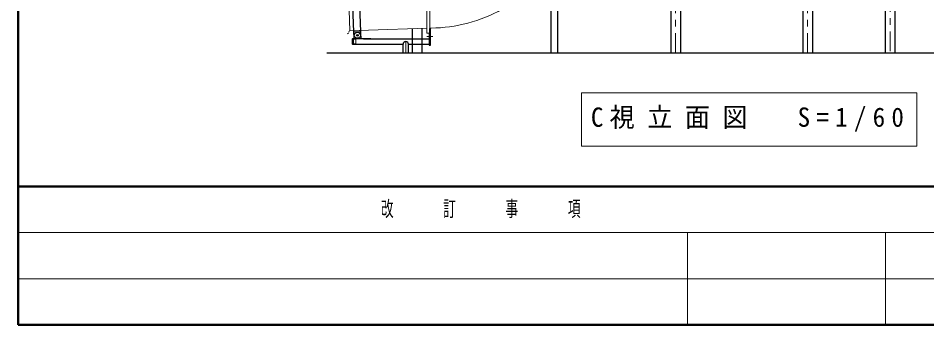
# Model space of a CAD drawing. Units: millimetres on the paper. Extents: x -385 to 0, y -594 to 267.
# Drawn here: x -385 to -247.2, y -297 to -250.4 of the extents above; entities that cross this region are included whole.
import ezdxf

# ---------------------------------------------------------------- set-up
doc = ezdxf.new("R2010")
doc.units = ezdxf.units.MM
doc.linetypes.add('USER1', pattern=[4.5, 2.5, -2])
doc.linetypes.add('USER2', pattern=[6, 3, -1, 1, -1])
doc.layers.add('1_60', color=2, linetype='Continuous', lineweight=25)
doc.layers.add('LY_3', color=7, linetype='Continuous', lineweight=13)
doc.styles.add('ＭＳ ゴシック', font='')
doc.styles.get('ＭＳ ゴシック').set_extended_font_data('MS Gothic')

msp = doc.modelspace()

# ---------------------------------------------------------------- linework, layer by layer
at = {"layer": '1_60', "color": 7}
for p, q in [((-286.048, -180.71), (-286.048, -255.712)), ((-284.565, -180.71), (-284.565, -255.712)), ((-266.048, -180.71), (-266.048, -255.712)), ((-264.565, -180.71), (-264.565, -255.712)), ((-253.548, -202.377), (-253.548, -255.712)), ((-252.065, -202.377), (-252.065, -255.712)), ((-303.207, -243.69), (-303.207, -255.712)), ((-304.215, -244.47), (-304.215, -255.712)), ((-334.122, -252.501), (-334.258, -248.615)), ((-333.039, -252.463), (-333.175, -248.577)), ((-325.283, -252.042), (-325.283, -255.712)), ((-323.798, -251.99), (-323.798, -255.712)), ((-334.122, -252.501), (-333.039, -252.463)), ((-334.107, -252.936), (-334.122, -252.501)), ((-334.103, -253.167), (-334.103, -253.592)), ((-333.024, -252.899), (-333.039, -252.463)), ((-333.02, -253.167), (-333.02, -253.592)), ((-334.361, -253.642), (-334.361, -254.353)), ((-334.311, -253.592), (-334.228, -253.592)), ((-334.228, -254.403), (-334.311, -254.403)), ((-331.551, -253.592), (-334.228, -253.592)), ((-334.228, -253.592), (-334.228, -254.403)), ((-334.228, -254.403), (-326.633, -254.403)), ((-332.634, -253.592), (-322.661, -253.592)), ((-326.633, -255.712), (-326.633, -254.403)), ((-325.823, -255.712), (-325.823, -254.403)), ((-325.823, -254.403), (-322.661, -254.403)), ((-338.218, -255.712), (-180.969, -255.712))]:
    msp.add_line(p, q, dxfattribs=at)
at = {"layer": '1_60', "color": 7, "linetype": 'USER2', "lineweight": 13}
for p, q in [((-285.307, -180.712), (-285.307, -255.712)), ((-265.307, -180.712), (-265.307, -255.712)), ((-252.807, -198.462), (-252.807, -255.712)), ((-323.016, -253.247), (-322.14, -253.247)), ((-326.228, -255.712), (-326.228, -253.997))]:
    msp.add_line(p, q, dxfattribs=at)
at = {"layer": '1_60', "color": 7, "lineweight": 13}
for p, q in [((-323.061, -239.747), (-323.061, -252.747)), ((-322.561, -239.747), (-322.561, -252.747)), ((-334.688, -252.37), (-334.798, -249.226)), ((-323.061, -251.964), (-331.886, -252.272)), ((-322.395, -251.947), (-322.561, -251.956)), ((-335.007, -252.798), (-335.09, -252.801)), ((-331.886, -252.272), (-334.688, -252.37)), ((-322.561, -252.747), (-323.061, -252.747)), ((-299.56, -261.762), (-299.56, -269.896)), ((-248.76, -261.762), (-299.56, -261.762)), ((-248.76, -269.896), (-248.76, -261.762)), ((-299.56, -269.896), (-248.76, -269.896))]:
    msp.add_line(p, q, dxfattribs=at)
at = {"layer": '1_60', "color": 190}
for p, q in [((-322.561, -254.248), (-322.561, -252.031)), ((-322.561, -252.031), (-322.461, -252.031)), ((-322.461, -254.539), (-322.461, -252.031)), ((-322.661, -252.831), (-322.661, -254.539)), ((-322.561, -252.831), (-322.661, -252.831)), ((-322.561, -252.997), (-322.561, -254.539)), ((-322.661, -254.539), (-322.561, -254.539)), ((-322.561, -254.539), (-322.461, -254.539))]:
    msp.add_line(p, q, dxfattribs=at)
at = {"layer": '1_60', "color": 7, "linetype": 'USER1', "lineweight": 13}
for p, q in [((-334.127, -252.351), (-333.045, -252.313)), ((-334.228, -253.651), (-333.811, -253.651)), ((-334.228, -254.344), (-333.811, -254.344)), ((-333.811, -253.651), (-333.811, -254.344))]:
    msp.add_line(p, q, dxfattribs=at)
at = {"layer": '1_60', "color": 7}
msp.add_circle((-333.561, -253.042), 0.125, dxfattribs=at)
at = {"layer": '1_60', "color": 7, "lineweight": 13}
for centre, radius, start, end in [((-322.561, -229.58), 22.367, 270.4238, 299.31687), ((-335.013, -252.632), 0.167, 272, 2), ((-334.682, -252.537), 0.167, 92, 182)]:
    msp.add_arc(centre, radius, start, end, dxfattribs=at)
at = {"layer": '1_60', "color": 7}
for centre, radius, start, end in [((-333.566, -252.918), 0.542, 182, 194.34029), ((-333.561, -253.167), 0.542, 0, 180), ((-333.566, -252.918), 0.542, 347.65971, 2), ((-334.311, -253.642), 0.05, 90, 180), ((-334.311, -254.353), 0.05, 180, 270), ((-326.228, -254.403), 0.405, 0, 180)]:
    msp.add_arc(centre, radius, start, end, dxfattribs=at)
at = {"layer": '1_60', "color": 7, "linetype": 'USER1', "lineweight": 13}
msp.add_arc((-333.566, -252.918), 0.542, 194.34029, 347.65971, dxfattribs=at)
at = {"layer": 'LY_3', "lineweight": 50}
for p, q in [((-385, -30), (-385, -297)), ((-385, -276), (0, -276)), ((-385, -297), (0, -297))]:
    msp.add_line(p, q, dxfattribs=at)
at = {"layer": 'LY_3'}
for p, q in [((-385, -283), (-243.5, -283)), ((-283.5, -283), (-283.5, -297)), ((-253.5, -283), (-253.5, -297)), ((-385, -290), (-243.5, -290))]:
    msp.add_line(p, q, dxfattribs=at)

# ---------------------------------------------------------------- texts
at = {"layer": '1_60', "color": 7, "insert": (-298.16, -265.829), "char_height": 2.933, "attachment_point": 4, "style": 'ＭＳ ゴシック'}
msp.add_mtext('\\T1.5;\\W0.95;C視立面図\u3000S=1/60', dxfattribs=at)
at = {"layer": 'LY_3', "color": 4, "insert": (-314.25, -279.5), "char_height": 2.346, "attachment_point": 5, "style": 'ＭＳ ゴシック'}
msp.add_mtext('\\T1.64;\\W0.6;改\u3000\u3000訂\u3000\u3000事\u3000\u3000項', dxfattribs=at)

doc.saveas('drawing.dxf')
